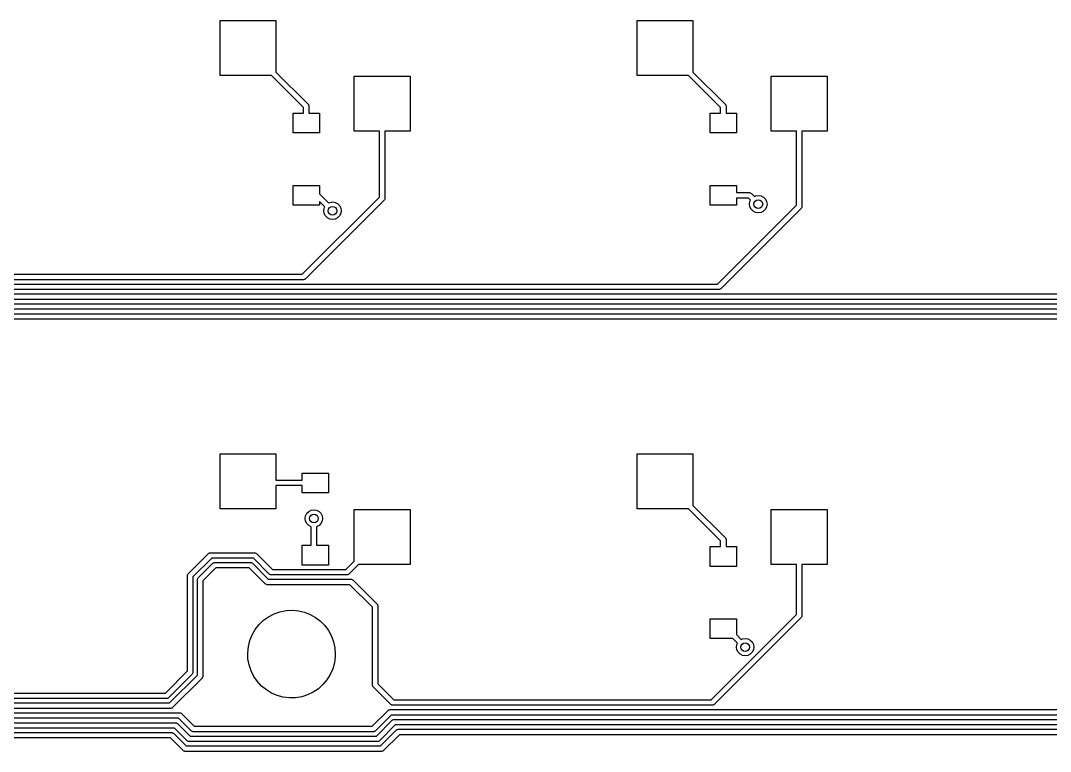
# Model space of a CAD drawing. Extents: x -27 to 355, y -108 to 35.
# Drawn here: x 52.6 to 99.64, y -27.03 to 6.33 of the extents above; entities that cross this region are included whole.
import ezdxf

# ---------------------------------------------------------------- set-up
doc = ezdxf.new("R2010")
doc.units = 0
doc.layers.add('BLACK', color=7, linetype='CONTINUOUS')

msp = doc.modelspace()

# ---------------------------------------------------------------- linework, layer by layer
at = {"layer": 'BLACK', "linetype": 'CONTINUOUS'}
for p, q in [((61.717, 3.83), (61.717, 6.33)), ((61.717, 6.33), (64.267, 6.33)), ((64.267, 6.33), (64.267, 3.98178)), ((80.767, 3.83), (80.767, 6.33)), ((80.767, 6.33), (83.317, 6.33)), ((83.317, 6.33), (83.317, 3.98178)), ((64.0652, 3.83), (61.717, 3.83)), ((65.525, 2.37022), (64.0652, 3.83)), ((64.267, 3.98178), (65.7384, 2.51039)), ((67.84, 1.29), (67.84, 3.79)), ((67.84, 3.79), (70.39, 3.79)), ((70.39, 3.79), (70.39, 1.29)), ((83.1152, 3.83), (80.767, 3.83)), ((84.575, 2.37022), (83.1152, 3.83)), ((83.317, 3.98178), (84.7884, 2.51039)), ((86.89, 1.29), (86.89, 3.79)), ((86.89, 3.79), (89.44, 3.79)), ((89.44, 3.79), (89.44, 1.29)), ((65.525, 2.1), (65.525, 2.37022)), ((65.7384, 2.51039), (65.7517, 2.49255)), ((65.7517, 2.49255), (65.7552, 2.48953)), ((65.7552, 2.48953), (65.756, 2.48683)), ((65.756, 2.48683), (65.7599, 2.48164)), ((65.7599, 2.48164), (65.7663, 2.45154)), ((65.7663, 2.45154), (65.775, 2.422)), ((65.775, 2.422), (65.775, 2.1)), ((84.575, 2.1), (84.575, 2.37022)), ((84.7884, 2.51039), (84.8017, 2.49255)), ((84.8017, 2.49255), (84.8052, 2.48953)), ((84.8052, 2.48953), (84.806, 2.48683)), ((84.806, 2.48683), (84.8099, 2.48164)), ((84.8099, 2.48164), (84.8163, 2.45154)), ((84.8163, 2.45154), (84.825, 2.422)), ((84.825, 2.422), (84.825, 2.1)), ((65.05, 1.2), (65.05, 2.1)), ((65.05, 2.1), (65.525, 2.1)), ((65.775, 2.1), (66.25, 2.1)), ((66.25, 2.1), (66.25, 1.2)), ((84.1, 1.2), (84.1, 2.1)), ((84.1, 2.1), (84.575, 2.1)), ((84.825, 2.1), (85.3, 2.1)), ((85.3, 2.1), (85.3, 1.2)), ((66.25, 1.2), (65.05, 1.2)), ((68.99, 1.29), (67.84, 1.29)), ((68.99, -1.73316), (68.99, 1.29)), ((70.39, 1.29), (69.24, 1.29)), ((69.24, 1.29), (69.24, -1.78494)), ((85.3, 1.2), (84.1, 1.2)), ((88.04, 1.29), (86.89, 1.29)), ((88.04, -2.10311), (88.04, 1.29)), ((89.44, 1.29), (88.29, 1.29)), ((88.29, 1.29), (88.29, -2.15488)), ((65.05, -2.1), (65.05, -1.2)), ((65.05, -1.2), (66.25, -1.2)), ((66.25, -1.2), (66.25, -1.57322)), ((84.1, -2.1), (84.1, -1.2)), ((84.1, -1.2), (85.3, -1.2)), ((85.3, -1.2), (85.3, -1.525)), ((65.4708, -5.2524), (68.99, -1.73316)), ((69.2034, -1.87333), (65.6109, -5.46579)), ((66.25, -1.57322), (66.6734, -1.99659)), ((69.2182, -1.84631), (69.2034, -1.87333)), ((69.2349, -1.82044), (69.2182, -1.84631)), ((69.2358, -1.81404), (69.2349, -1.82044)), ((69.2371, -1.81157), (69.2358, -1.81404)), ((69.24, -1.78494), (69.2368, -1.80697)), ((69.2368, -1.80697), (69.2371, -1.81157)), ((85.3, -1.525), (85.9, -1.525)), ((85.8482, -1.775), (85.3, -1.775)), ((85.3, -1.775), (85.3, -2.1)), ((85.9466, -1.87337), (85.8482, -1.775)), ((85.9, -1.525), (85.922, -1.52819)), ((85.9196, -1.92639), (85.9466, -1.87337)), ((85.922, -1.52819), (85.9266, -1.52787)), ((85.9266, -1.52787), (85.9291, -1.52922)), ((85.9291, -1.52922), (85.9355, -1.53015)), ((85.9355, -1.53015), (85.9614, -1.54685)), ((85.9614, -1.54685), (85.9884, -1.56161)), ((85.9884, -1.56161), (86.1234, -1.69659)), ((86.1234, -1.69659), (86.1764, -1.66958)), ((86.1764, -1.66958), (86.3, -1.65)), ((86.3, -1.65), (86.4236, -1.66958)), ((86.4236, -1.66958), (86.5351, -1.72639)), ((86.5351, -1.72639), (86.6236, -1.81489)), ((86.6236, -1.81489), (86.6804, -1.92639)), ((66.25, -2.1), (65.05, -2.1)), ((66.4966, -2.17337), (66.25, -1.92678)), ((66.25, -1.92678), (66.25, -2.1)), ((66.45, -2.35), (66.4696, -2.22639)), ((66.4696, -2.47361), (66.45, -2.35)), ((66.4696, -2.22639), (66.4966, -2.17337)), ((66.6734, -1.99659), (66.7264, -1.96958)), ((66.7264, -1.96958), (66.85, -1.95)), ((66.85, -1.95), (66.9736, -1.96958)), ((66.9736, -1.96958), (67.0851, -2.02639)), ((67.0851, -2.02639), (67.1736, -2.11489)), ((67.1736, -2.11489), (67.2304, -2.22639)), ((67.2304, -2.22639), (67.25, -2.35)), ((67.25, -2.35), (67.2304, -2.47361)), ((85.3, -2.1), (84.1, -2.1)), ((84.4412, -5.70192), (88.04, -2.10311)), ((88.2534, -2.24327), (84.5814, -5.91531)), ((85.9, -2.05), (85.9196, -1.92639)), ((85.9196, -2.17361), (85.9, -2.05)), ((85.9764, -2.28511), (85.9196, -2.17361)), ((86.0649, -2.37361), (85.9764, -2.28511)), ((86.6236, -2.28511), (86.5351, -2.37361)), ((86.6804, -2.17361), (86.6236, -2.28511)), ((86.6804, -1.92639), (86.7, -2.05)), ((86.7, -2.05), (86.6804, -2.17361)), ((88.2682, -2.21625), (88.2534, -2.24327)), ((88.2849, -2.19038), (88.2682, -2.21625)), ((88.2858, -2.18398), (88.2849, -2.19038)), ((88.2871, -2.18151), (88.2858, -2.18398)), ((88.29, -2.15488), (88.2868, -2.17691)), ((88.2868, -2.17691), (88.2871, -2.18151)), ((66.5264, -2.58511), (66.4696, -2.47361)), ((66.6149, -2.67361), (66.5264, -2.58511)), ((66.7264, -2.73042), (66.6149, -2.67361)), ((66.85, -2.75), (66.7264, -2.73042)), ((66.9736, -2.73042), (66.85, -2.75)), ((67.0851, -2.67361), (66.9736, -2.73042)), ((67.1736, -2.58511), (67.0851, -2.67361)), ((67.2304, -2.47361), (67.1736, -2.58511)), ((86.1764, -2.43042), (86.0649, -2.37361)), ((86.3, -2.45), (86.1764, -2.43042)), ((86.4236, -2.43042), (86.3, -2.45)), ((86.5351, -2.37361), (86.4236, -2.43042)), ((65.5225, -5.5024), (-6.59404, -5.5024)), ((-6.54226, -5.2524), (65.4708, -5.2524)), ((65.5521, -5.49373), (65.5225, -5.5024)), ((65.5822, -5.48725), (65.5521, -5.49373)), ((65.5874, -5.48338), (65.5822, -5.48725)), ((65.5901, -5.48259), (65.5874, -5.48338)), ((65.5931, -5.47911), (65.5901, -5.48259)), ((65.6109, -5.46579), (65.5931, -5.47911)), ((84.493, -5.95192), (-14.5276, -5.95192)), ((-14.4758, -5.70192), (84.4412, -5.70192)), ((84.5225, -5.94325), (84.493, -5.95192)), ((84.5526, -5.93677), (84.5225, -5.94325)), ((84.5578, -5.9329), (84.5526, -5.93677)), ((84.5605, -5.93211), (84.5578, -5.9329)), ((84.5635, -5.92863), (84.5605, -5.93211)), ((84.5814, -5.91531), (84.5635, -5.92863)), ((112.505, -6.40144), (-14.7138, -6.40144)), ((-14.662, -6.15144), (112.453, -6.15144)), ((-15.1227, -7.05048), (150.248, -7.05048)), ((130.908, -6.85096), (-14.9, -6.85096)), ((-14.8482, -6.60096), (130.857, -6.60096)), ((150.3, -7.30048), (-15.1745, -7.30048)), ((61.717, -15.955), (61.717, -13.455)), ((61.717, -13.455), (64.267, -13.455)), ((64.267, -13.455), (64.267, -14.651)), ((80.767, -15.955), (80.767, -13.455)), ((80.767, -13.455), (83.317, -13.455)), ((83.317, -13.455), (83.317, -15.8032)), ((65.4665, -14.651), (65.4665, -14.326)), ((65.4665, -14.326), (66.6665, -14.326)), ((66.6665, -14.326), (66.6665, -15.226)), ((64.267, -14.651), (65.4665, -14.651)), ((65.4665, -14.901), (64.267, -14.901)), ((64.267, -14.901), (64.267, -15.955)), ((65.4665, -15.226), (65.4665, -14.901)), ((66.6665, -15.226), (65.4665, -15.226)), ((64.267, -15.955), (61.717, -15.955)), ((83.1152, -15.955), (80.767, -15.955)), ((84.575, -17.4148), (83.1152, -15.955)), ((83.317, -15.8032), (84.7884, -17.2746)), ((65.6, -16.4), (65.6196, -16.2764)), ((65.6196, -16.5236), (65.6, -16.4)), ((65.6196, -16.2764), (65.6764, -16.1649)), ((65.6764, -16.1649), (65.7649, -16.0764)), ((65.7649, -16.0764), (65.8764, -16.0196)), ((65.8764, -16.0196), (66, -16)), ((66, -16), (66.1236, -16.0196)), ((66.1236, -16.0196), (66.2351, -16.0764)), ((66.2351, -16.0764), (66.3236, -16.1649)), ((66.3236, -16.1649), (66.3804, -16.2764)), ((66.3804, -16.2764), (66.4, -16.4)), ((66.4, -16.4), (66.3804, -16.5236)), ((67.84, -18.3432), (67.84, -15.995)), ((67.84, -15.995), (70.39, -15.995)), ((70.39, -15.995), (70.39, -18.495)), ((86.89, -18.495), (86.89, -15.995)), ((86.89, -15.995), (89.44, -15.995)), ((89.44, -15.995), (89.44, -18.495)), ((65.6764, -16.6351), (65.6196, -16.5236)), ((65.7649, -16.7236), (65.6764, -16.6351)), ((65.875, -16.7797), (65.7649, -16.7236)), ((65.875, -17.626), (65.875, -16.7797)), ((66.2351, -16.7236), (66.125, -16.7797)), ((66.125, -16.7797), (66.125, -17.626)), ((66.3236, -16.6351), (66.2351, -16.7236)), ((66.3804, -16.5236), (66.3236, -16.6351)), ((84.7884, -17.2746), (84.8017, -17.2924)), ((84.8017, -17.2924), (84.8052, -17.2955)), ((84.8052, -17.2955), (84.806, -17.2982)), ((84.806, -17.2982), (84.8099, -17.3034)), ((84.8099, -17.3034), (84.8163, -17.3335)), ((84.8163, -17.3335), (84.825, -17.363)), ((84.825, -17.363), (84.825, -17.685)), ((65.4665, -18.526), (65.4665, -17.626)), ((65.4665, -17.626), (65.875, -17.626)), ((66.125, -17.626), (66.6665, -17.626)), ((66.6665, -17.626), (66.6665, -18.526)), ((84.1, -18.585), (84.1, -17.685)), ((84.1, -17.685), (84.575, -17.685)), ((84.575, -17.685), (84.575, -17.4148)), ((84.825, -17.685), (85.3, -17.685)), ((85.3, -17.685), (85.3, -18.585)), ((60.2621, -18.9254), (61.1899, -17.9976)), ((61.3301, -18.211), (60.4755, -19.0656)), ((61.1899, -17.9976), (61.2078, -17.9843)), ((61.2078, -17.9843), (61.2108, -17.9808)), ((61.2108, -17.9808), (61.2135, -17.98)), ((61.2135, -17.98), (61.2187, -17.9761)), ((61.2187, -17.9761), (61.2488, -17.9696)), ((61.2488, -17.9696), (61.2783, -17.961)), ((61.2783, -17.961), (63.286, -17.961)), ((63.2342, -18.211), (61.3301, -18.211)), ((63.9621, -18.9389), (63.2342, -18.211)), ((63.286, -17.961), (63.308, -17.9642)), ((63.308, -17.9642), (63.3126, -17.9638)), ((63.3126, -17.9638), (63.3151, -17.9652)), ((63.3151, -17.9652), (63.3215, -17.9661)), ((63.3215, -17.9661), (63.3473, -17.9828)), ((63.3473, -17.9828), (63.3743, -17.9976)), ((63.3743, -17.9976), (64.1022, -18.7255)), ((67.4578, -18.7255), (67.84, -18.3432)), ((60.7116, -19.1116), (61.3761, -18.4471)), ((61.5163, -18.6605), (60.925, -19.2518)), ((61.3761, -18.4471), (61.394, -18.4338)), ((61.394, -18.4338), (61.397, -18.4303)), ((61.397, -18.4303), (61.3997, -18.4295)), ((61.3997, -18.4295), (61.4049, -18.4256)), ((61.4049, -18.4256), (61.435, -18.4191)), ((61.435, -18.4191), (61.4645, -18.4105)), ((61.4645, -18.4105), (63.0998, -18.4105)), ((63.048, -18.6605), (61.5163, -18.6605)), ((63.7759, -19.3884), (63.048, -18.6605)), ((63.0998, -18.4105), (63.1218, -18.4137)), ((63.1218, -18.4137), (63.1264, -18.4133)), ((63.1264, -18.4133), (63.1289, -18.4147)), ((63.1289, -18.4147), (63.1353, -18.4156)), ((63.1353, -18.4156), (63.1611, -18.4323)), ((63.1611, -18.4323), (63.1881, -18.4471)), ((63.1881, -18.4471), (63.9161, -19.175)), ((64.1022, -18.7255), (67.4578, -18.7255)), ((66.6665, -18.526), (65.4665, -18.526)), ((68.0418, -18.495), (67.5979, -18.9389)), ((70.39, -18.495), (68.0418, -18.495)), ((85.3, -18.585), (84.1, -18.585)), ((88.04, -18.495), (86.89, -18.495)), ((88.04, -20.7803), (88.04, -18.495)), ((89.44, -18.495), (88.29, -18.495)), ((88.29, -18.495), (88.29, -20.8321)), ((60.2255, -19.0138), (60.2287, -18.9918)), ((60.2255, -23.362), (60.2255, -19.0138)), ((60.2283, -18.9872), (60.2297, -18.9847)), ((60.2287, -18.9918), (60.2283, -18.9872)), ((60.2297, -18.9847), (60.2306, -18.9783)), ((60.2306, -18.9783), (60.2473, -18.9524)), ((60.2473, -18.9524), (60.2621, -18.9254)), ((60.4755, -19.0656), (60.4755, -23.4138)), ((60.675, -19.2), (60.6782, -19.178)), ((60.675, -23.5482), (60.675, -19.2)), ((60.6779, -19.1734), (60.6792, -19.1709)), ((60.6782, -19.178), (60.6779, -19.1734)), ((60.6792, -19.1709), (60.6801, -19.1645)), ((60.6801, -19.1645), (60.6968, -19.1386)), ((60.6968, -19.1386), (60.7116, -19.1116)), ((60.925, -19.2518), (60.925, -23.6)), ((63.9161, -19.175), (67.7, -19.175)), ((63.9891, -18.9536), (63.9621, -18.9389)), ((64.015, -18.9703), (63.9891, -18.9536)), ((64.0214, -18.9713), (64.015, -18.9703)), ((64.0238, -18.9726), (64.0214, -18.9713)), ((64.0284, -18.9723), (64.0238, -18.9726)), ((64.0505, -18.9755), (64.0284, -18.9723)), ((67.5095, -18.9755), (64.0505, -18.9755)), ((67.5391, -18.9668), (67.5095, -18.9755)), ((67.5692, -18.9603), (67.5391, -18.9668)), ((67.5744, -18.9565), (67.5692, -18.9603)), ((67.5771, -18.9557), (67.5744, -18.9565)), ((67.5801, -18.9522), (67.5771, -18.9557)), ((67.5979, -18.9389), (67.5801, -18.9522)), ((67.7, -19.175), (67.722, -19.1782)), ((67.722, -19.1782), (67.7266, -19.1779)), ((67.7266, -19.1779), (67.7291, -19.1792)), ((67.7291, -19.1792), (67.7355, -19.1801)), ((67.7355, -19.1801), (67.7614, -19.1968)), ((67.7614, -19.1968), (67.7884, -19.2116)), ((67.7884, -19.2116), (68.8884, -20.3116)), ((63.8029, -19.4031), (63.7759, -19.3884)), ((63.8288, -19.4198), (63.8029, -19.4031)), ((63.8352, -19.4208), (63.8288, -19.4198)), ((63.8376, -19.4221), (63.8352, -19.4208)), ((63.8422, -19.4218), (63.8376, -19.4221)), ((63.8643, -19.425), (63.8422, -19.4218)), ((67.6482, -19.425), (63.8643, -19.425)), ((68.675, -20.4518), (67.6482, -19.425)), ((64.1827, -20.7552), (64.4493, -20.6616)), ((64.4493, -20.6616), (64.7263, -20.6065)), ((64.7263, -20.6065), (65.0084, -20.5909)), ((65.0084, -20.5909), (65.2899, -20.6153)), ((65.2899, -20.6153), (65.5651, -20.6791)), ((65.5651, -20.6791), (65.8286, -20.781)), ((68.675, -24), (68.675, -20.4518)), ((68.8884, -20.3116), (68.9017, -20.3294)), ((68.9017, -20.3294), (68.9052, -20.3325)), ((68.9052, -20.3325), (68.906, -20.3352)), ((68.906, -20.3352), (68.9099, -20.3404)), ((68.9099, -20.3404), (68.9163, -20.3705)), ((68.9163, -20.3705), (68.925, -20.4)), ((68.925, -20.4), (68.925, -23.9482)), ((63.4977, -21.2447), (63.7022, -21.0497)), ((63.7022, -21.0497), (63.932, -20.8854)), ((63.932, -20.8854), (64.1827, -20.7552)), ((65.8286, -20.781), (66.075, -20.9191)), ((66.075, -20.9191), (66.2996, -21.0905)), ((66.2996, -21.0905), (66.4978, -21.2918)), ((84.1, -21.885), (84.1, -20.985)), ((84.1, -20.985), (85.3, -20.985)), ((84.1453, -24.675), (88.04, -20.7803)), ((88.2534, -20.9205), (84.2855, -24.8884)), ((85.3, -20.985), (85.3, -21.6957)), ((88.2682, -20.8935), (88.2534, -20.9205)), ((88.2849, -20.8676), (88.2682, -20.8935)), ((88.2858, -20.8612), (88.2849, -20.8676)), ((88.2871, -20.8587), (88.2858, -20.8612)), ((88.29, -20.8321), (88.2868, -20.8541)), ((88.2868, -20.8541), (88.2871, -20.8587)), ((63.1809, -21.7108), (63.3228, -21.4665)), ((63.3228, -21.4665), (63.4977, -21.2447)), ((66.4978, -21.2918), (66.6657, -21.519)), ((66.6657, -21.519), (66.7998, -21.7677)), ((63.0068, -22.2468), (63.0749, -21.9727)), ((63.0749, -21.9727), (63.1809, -21.7108)), ((66.7998, -21.7677), (66.8976, -22.0327)), ((66.8976, -22.0327), (66.957, -22.3089)), ((85.1357, -21.885), (84.1, -21.885)), ((85.3466, -22.0959), (85.1357, -21.885)), ((85.3, -21.6957), (85.5234, -21.9191)), ((85.3196, -22.1489), (85.3466, -22.0959)), ((85.5234, -21.9191), (85.5764, -21.8921)), ((85.5764, -21.8921), (85.7, -21.8725)), ((85.7, -21.8725), (85.8236, -21.8921)), ((85.8236, -21.8921), (85.9351, -21.9489)), ((85.9351, -21.9489), (86.0236, -22.0374)), ((86.0236, -22.0374), (86.0804, -22.1489)), ((62.978, -22.5279), (63.0068, -22.2468)), ((62.9891, -22.8102), (62.978, -22.5279)), ((66.957, -22.3089), (66.977, -22.5907)), ((85.3, -22.2725), (85.3196, -22.1489)), ((85.3196, -22.3961), (85.3, -22.2725)), ((85.3764, -22.5076), (85.3196, -22.3961)), ((85.4649, -22.5961), (85.3764, -22.5076)), ((86.0236, -22.5076), (85.9351, -22.5961)), ((86.0804, -22.3961), (86.0236, -22.5076)), ((86.0804, -22.1489), (86.1, -22.2725)), ((86.1, -22.2725), (86.0804, -22.3961)), ((63.0398, -23.0881), (62.9891, -22.8102)), ((66.9354, -22.9963), (66.8588, -23.2682)), ((66.9731, -22.7163), (66.9354, -22.9963)), ((66.977, -22.5907), (66.9731, -22.7163)), ((85.5764, -22.6529), (85.4649, -22.5961)), ((85.7, -22.6725), (85.5764, -22.6529)), ((85.8236, -22.6529), (85.7, -22.6725)), ((85.9351, -22.5961), (85.8236, -22.6529)), ((59.2135, -24.374), (60.2255, -23.362)), ((60.4389, -23.5022), (59.3536, -24.5874)), ((60.4536, -23.4752), (60.4389, -23.5022)), ((60.4703, -23.4493), (60.4536, -23.4752)), ((60.4713, -23.4429), (60.4703, -23.4493)), ((60.4726, -23.4404), (60.4713, -23.4429)), ((60.4755, -23.4138), (60.4723, -23.4358)), ((60.4723, -23.4358), (60.4726, -23.4404)), ((63.1292, -23.3561), (63.0398, -23.0881)), ((63.2555, -23.6088), (63.1292, -23.3561)), ((66.8588, -23.2682), (66.7445, -23.5266)), ((59.3997, -24.8236), (60.675, -23.5482)), ((60.8884, -23.6884), (59.5398, -25.0369)), ((60.9032, -23.6614), (60.8884, -23.6884)), ((60.9199, -23.6355), (60.9032, -23.6614)), ((60.9208, -23.6291), (60.9199, -23.6355)), ((60.9221, -23.6266), (60.9208, -23.6291)), ((60.925, -23.6), (60.9218, -23.622)), ((60.9218, -23.622), (60.9221, -23.6266)), ((63.4161, -23.8412), (63.2555, -23.6088)), ((63.6079, -24.0486), (63.4161, -23.8412)), ((66.4133, -23.9825), (66.2028, -24.171)), ((66.595, -23.7663), (66.4133, -23.9825)), ((66.7445, -23.5266), (66.595, -23.7663)), ((68.925, -23.9482), (69.6518, -24.675)), ((-6.32062, -24.374), (59.2135, -24.374)), ((63.827, -24.227), (63.6079, -24.0486)), ((64.069, -24.3727), (63.827, -24.227)), ((64.3292, -24.4829), (64.069, -24.3727)), ((65.7132, -24.4503), (65.4439, -24.5354)), ((65.9679, -24.328), (65.7132, -24.4503)), ((66.2028, -24.171), (65.9679, -24.328)), ((68.6837, -24.0295), (68.675, -24)), ((68.6901, -24.0596), (68.6837, -24.0295)), ((68.694, -24.0648), (68.6901, -24.0596)), ((68.6948, -24.0675), (68.694, -24.0648)), ((68.6983, -24.0706), (68.6948, -24.0675)), ((68.7116, -24.0884), (68.6983, -24.0706)), ((69.5116, -24.8884), (68.7116, -24.0884)), ((-6.54856, -24.8236), (59.3997, -24.8236)), ((59.2652, -24.624), (-6.37239, -24.624)), ((59.2948, -24.6154), (59.2652, -24.624)), ((59.3249, -24.6089), (59.2948, -24.6154)), ((59.3301, -24.605), (59.3249, -24.6089)), ((59.3328, -24.6042), (59.3301, -24.605)), ((59.3358, -24.6007), (59.3328, -24.6042)), ((59.3536, -24.5874), (59.3358, -24.6007)), ((64.6022, -24.5553), (64.3292, -24.4829)), ((64.8828, -24.5885), (64.6022, -24.5553)), ((65.1652, -24.5818), (64.8828, -24.5885)), ((65.4439, -24.5354), (65.1652, -24.5818)), ((69.5386, -24.9032), (69.5116, -24.8884)), ((69.5645, -24.9199), (69.5386, -24.9032)), ((69.5709, -24.9208), (69.5645, -24.9199)), ((69.5734, -24.9221), (69.5709, -24.9208)), ((69.578, -24.9218), (69.5734, -24.9221)), ((69.6, -24.925), (69.578, -24.9218)), ((84.1971, -24.925), (69.6, -24.925)), ((69.6518, -24.675), (84.1453, -24.675)), ((84.2267, -24.9163), (84.1971, -24.925)), ((84.2568, -24.9099), (84.2267, -24.9163)), ((84.2619, -24.906), (84.2568, -24.9099)), ((84.2646, -24.9052), (84.2619, -24.906)), ((84.2677, -24.9017), (84.2646, -24.9052)), ((84.2855, -24.8884), (84.2677, -24.9017)), ((59.4514, -25.0736), (-6.49678, -25.0736)), ((-6.36236, -25.2731), (59.8695, -25.2731)), ((59.481, -25.0649), (59.4514, -25.0736)), ((59.5111, -25.0584), (59.481, -25.0649)), ((59.5163, -25.0545), (59.5111, -25.0584)), ((59.519, -25.0537), (59.5163, -25.0545)), ((59.522, -25.0503), (59.519, -25.0537)), ((59.5398, -25.0369), (59.522, -25.0503)), ((59.8695, -25.2731), (59.8915, -25.2763)), ((59.8915, -25.2763), (59.8961, -25.2759)), ((59.8961, -25.2759), (59.8986, -25.2773)), ((59.8986, -25.2773), (59.905, -25.2782)), ((59.905, -25.2782), (59.9309, -25.2949)), ((59.9309, -25.2949), (59.9579, -25.3097)), ((59.9579, -25.3097), (60.5327, -25.8845)), ((68.6673, -25.8845), (69.3907, -25.1611)), ((69.5308, -25.3745), (68.8074, -26.0979)), ((69.3907, -25.1611), (69.4085, -25.1478)), ((69.4085, -25.1478), (69.4115, -25.1443)), ((69.4115, -25.1443), (69.4142, -25.1435)), ((69.4142, -25.1435), (69.4194, -25.1397)), ((69.4194, -25.1397), (69.4495, -25.1332)), ((69.4495, -25.1332), (69.479, -25.1245)), ((69.479, -25.1245), (105.261, -25.1245)), ((105.313, -25.3745), (69.5308, -25.3745)), ((59.8177, -25.5231), (-6.31058, -25.5231)), ((-6.17616, -25.7226), (59.6833, -25.7226)), ((59.6833, -25.7226), (59.7053, -25.7258)), ((59.7053, -25.7258), (59.7099, -25.7255)), ((59.7099, -25.7255), (59.7124, -25.7268)), ((59.7124, -25.7268), (59.7188, -25.7277)), ((59.7188, -25.7277), (59.7447, -25.7444)), ((59.7447, -25.7444), (59.7717, -25.7592)), ((59.7717, -25.7592), (60.3465, -26.334)), ((60.3926, -26.0979), (59.8177, -25.5231)), ((68.8535, -26.334), (69.5769, -25.6107)), ((69.717, -25.824), (68.9936, -26.5474)), ((69.5769, -25.6107), (69.5947, -25.5973)), ((69.5947, -25.5973), (69.5977, -25.5939)), ((69.5977, -25.5939), (69.6004, -25.5931)), ((69.6004, -25.5931), (69.6056, -25.5892)), ((69.6056, -25.5892), (69.6357, -25.5827)), ((69.6357, -25.5827), (69.6652, -25.574)), ((69.6652, -25.574), (123.904, -25.574)), ((123.955, -25.824), (69.717, -25.824)), ((59.6315, -25.9726), (-6.12439, -25.9726)), ((-5.98997, -26.1721), (59.4971, -26.1721)), ((59.4971, -26.1721), (59.5192, -26.1753)), ((59.5192, -26.1753), (59.5237, -26.175)), ((59.5237, -26.175), (59.5262, -26.1763)), ((59.5262, -26.1763), (59.5326, -26.1773)), ((59.5326, -26.1773), (59.5585, -26.194)), ((59.5585, -26.194), (59.5855, -26.2087)), ((59.5855, -26.2087), (60.1603, -26.7836)), ((60.2064, -26.5474), (59.6315, -25.9726)), ((60.3465, -26.334), (68.8535, -26.334)), ((60.4196, -26.1127), (60.3926, -26.0979)), ((60.4454, -26.1294), (60.4196, -26.1127)), ((60.4518, -26.1303), (60.4454, -26.1294)), ((60.4543, -26.1316), (60.4518, -26.1303)), ((60.4589, -26.1313), (60.4543, -26.1316)), ((60.4809, -26.1345), (60.4589, -26.1313)), ((68.7191, -26.1345), (60.4809, -26.1345)), ((60.5327, -25.8845), (68.6673, -25.8845)), ((68.7486, -26.1258), (68.7191, -26.1345)), ((68.7787, -26.1194), (68.7486, -26.1258)), ((68.7839, -26.1155), (68.7787, -26.1194)), ((68.7866, -26.1147), (68.7839, -26.1155)), ((68.7896, -26.1112), (68.7866, -26.1147)), ((68.8074, -26.0979), (68.7896, -26.1112)), ((69.0397, -26.7836), (69.7631, -26.0602)), ((69.9032, -26.2736), (69.1798, -26.9969)), ((69.7631, -26.0602), (69.7809, -26.0469)), ((69.7809, -26.0469), (69.7839, -26.0434)), ((69.7839, -26.0434), (69.7866, -26.0426)), ((69.7866, -26.0426), (69.7918, -26.0387)), ((69.7918, -26.0387), (69.8219, -26.0322)), ((69.8219, -26.0322), (69.8514, -26.0236)), ((69.8514, -26.0236), (141.91, -26.0236)), ((141.962, -26.2736), (69.9032, -26.2736)), ((59.4453, -26.4221), (-5.93819, -26.4221)), ((60.0202, -26.9969), (59.4453, -26.4221)), ((60.1603, -26.7836), (69.0397, -26.7836)), ((60.2334, -26.5622), (60.2064, -26.5474)), ((60.2592, -26.5789), (60.2334, -26.5622)), ((60.2656, -26.5798), (60.2592, -26.5789)), ((60.2681, -26.5812), (60.2656, -26.5798)), ((60.2727, -26.5808), (60.2681, -26.5812)), ((60.2947, -26.584), (60.2727, -26.5808)), ((68.9053, -26.584), (60.2947, -26.584)), ((68.9348, -26.5754), (68.9053, -26.584)), ((68.9649, -26.5689), (68.9348, -26.5754)), ((68.9701, -26.565), (68.9649, -26.5689)), ((68.9728, -26.5642), (68.9701, -26.565)), ((68.9758, -26.5607), (68.9728, -26.5642)), ((68.9936, -26.5474), (68.9758, -26.5607)), ((60.0472, -27.0117), (60.0202, -26.9969)), ((60.073, -27.0284), (60.0472, -27.0117)), ((60.0794, -27.0293), (60.073, -27.0284)), ((60.0819, -27.0307), (60.0794, -27.0293)), ((60.0865, -27.0304), (60.0819, -27.0307)), ((60.1086, -27.0336), (60.0865, -27.0304)), ((69.0914, -27.0336), (60.1086, -27.0336)), ((69.121, -27.0249), (69.0914, -27.0336)), ((69.1511, -27.0184), (69.121, -27.0249)), ((69.1563, -27.0145), (69.1511, -27.0184)), ((69.159, -27.0137), (69.1563, -27.0145)), ((69.162, -27.0103), (69.159, -27.0137)), ((69.1798, -26.9969), (69.162, -27.0103))]:
    msp.add_line(p, q, dxfattribs=at)
at = {"layer": 'BLACK'}
for centre in [(86.3, -2.05), (66.85, -2.35), (66, -16.4), (85.7, -22.2725)]:
    msp.add_circle(centre, 0.2, dxfattribs=at)

doc.saveas('drawing.dxf')
